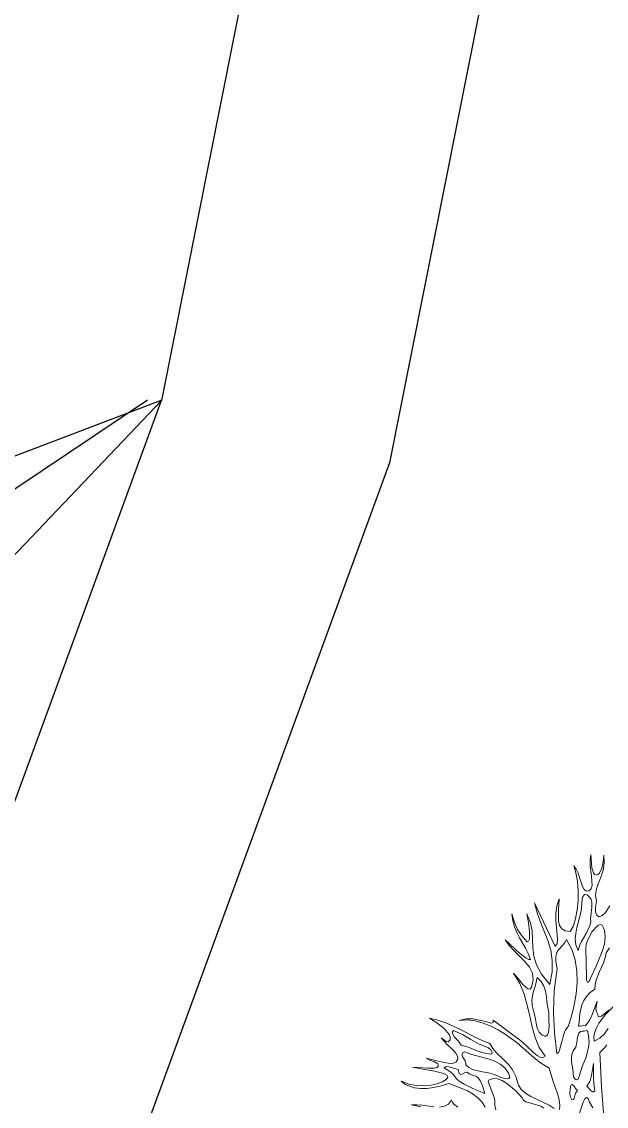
# Model space of a CAD drawing. Header units: inches. Extents: x -885 to 26362, y -28010 to 990.
# Drawn here: x 4376.101 to 4378.047, y -2395.013 to -2391.404 of the extents above; entities that cross this region are included whole.
import ezdxf

# ---------------------------------------------------------------- set-up
doc = ezdxf.new("R2010")
doc.units = ezdxf.units.IN
doc.header["$MEASUREMENT"] = 0
doc.layers.add('Text', color=7, linetype='Continuous')
doc.layers.add('TREE', color=3, linetype='Continuous', lineweight=15)

# ---------------------------------------------------------------- blocks, each defined once
blk = doc.blocks.new('tree2')
at = {"layer": 'TREE'}
for points in [[(5207.0536, 5948.6744), (5207.0429, 5948.6575), (5207.0336, 5948.6489), (5207.0259, 5948.6467), (5207.0204, 5948.6507), (5207.0173, 5948.6593), (5207.0167, 5948.6717), (5207.0195, 5948.6864), (5207.0173, 5948.7015), (5207.0188, 5948.7154), (5207.0225, 5948.7286), (5207.0278, 5948.7416), (5207.033, 5948.7554), (5207.0373, 5948.7702), (5207.0395, 5948.7868), (5207.0386, 5948.8056), (5207.037, 5948.7887), (5207.033, 5948.772), (5207.0268, 5948.7594), (5207.0228, 5948.7557), (5207.0182, 5948.7542), (5207.0145, 5948.7557), (5207.0118, 5948.7597), (5207.0078, 5948.7733), (5207.0047, 5948.8072), (5207.0031, 5948.7936), (5207.0034, 5948.7791), (5207.0068, 5948.7505), (5207.0081, 5948.7271), (5207.0059, 5948.7188), (5207.0007, 5948.7135), (5206.9933, 5948.7129), (5206.9877, 5948.7169), (5206.9834, 5948.7246), (5206.9797, 5948.7351), (5206.972, 5948.7588), (5206.9671, 5948.7696), (5206.9613, 5948.7785), (5206.9665, 5948.76), (5206.9702, 5948.7382), (5206.9717, 5948.7138), (5206.9717, 5948.6886), (5206.9696, 5948.6643), (5206.9656, 5948.6418), (5206.9597, 5948.623), (5206.9517, 5948.6088), (5206.9388, 5948.6098), (5206.9298, 5948.615), (5206.9243, 5948.6242), (5206.9215, 5948.6359), (5206.9212, 5948.6643), (5206.9234, 5948.6932), (5206.9166, 5948.6747), (5206.9141, 5948.6556), (5206.9144, 5948.6369), (5206.9163, 5948.6187), (5206.9191, 5948.5885), (5206.9175, 5948.5771), (5206.9123, 5948.5697), (5206.8596, 5948.6821), (5206.8661, 5948.6569), (5206.8747, 5948.6326), (5206.8938, 5948.5851), (5206.9012, 5948.5602), (5206.9052, 5948.5334), (5206.9049, 5948.5045), (5206.8988, 5948.4718), (5206.8772, 5948.4983), (5206.8643, 5948.5223), (5206.8578, 5948.5451), (5206.855, 5948.567), (5206.8529, 5948.6095), (5206.8486, 5948.631), (5206.8393, 5948.6538), (5206.8436, 5948.6319), (5206.8464, 5948.6079), (5206.8461, 5948.5891), (5206.8439, 5948.5836), (5206.8405, 5948.5817), (5206.8267, 5948.5971), (5206.8156, 5948.6135), (5206.8073, 5948.6319), (5206.8011, 5948.6538), (5206.8033, 5948.6363), (5206.8079, 5948.6205), (5206.8138, 5948.6058), (5206.8208, 5948.5922), (5206.8362, 5948.5654), (5206.843, 5948.5513), (5206.8492, 5948.5362), (5206.8442, 5948.5362), (5206.8375, 5948.5392), (5206.8202, 5948.5525), (5206.7836, 5948.5873), (5206.794, 5948.5725), (5206.807, 5948.5583), (5206.8347, 5948.5309), (5206.8461, 5948.5165), (5206.8538, 5948.5008), (5206.8559, 5948.4835), (5206.8513, 5948.4638), (5206.847, 5948.4598), (5206.8418, 5948.4604), (5206.8301, 5948.4709), (5206.8174, 5948.4872), (5206.8051, 5948.5005), (5206.8215, 5948.4743), (5206.8329, 5948.4466), (5206.8408, 5948.4182), (5206.8473, 5948.3896), (5206.8535, 5948.3616), (5206.8612, 5948.3345), (5206.8716, 5948.3092), (5206.8867, 5948.2861), (5206.8809, 5948.2827), (5206.8741, 5948.284), (5206.8661, 5948.2883), (5206.8578, 5948.2954), (5206.8399, 5948.3126), (5206.823, 5948.3268), (5206.7525, 5948.3797), (5206.7525, 5948.3736), (5206.7482, 5948.372), (5206.7291, 5948.3767), (5206.6998, 5948.3828), (5206.6826, 5948.3828), (5206.665, 5948.3788), (5206.6857, 5948.3801), (5206.7063, 5948.3776), (5206.7269, 5948.372), (5206.7466, 5948.3643), (5206.7657, 5948.3548), (5206.7836, 5948.3437), (5206.8147, 5948.3206), (5206.8523, 5948.2871), (5206.8723, 5948.2707), (5206.8972, 5948.2556), (5206.9064, 5948.2236), (5206.9185, 5948.1891), (5206.9228, 5948.1734), (5206.9249, 5948.1596), (5206.924, 5948.1488)], [(5206.9098, 5948.1513), (5206.8969, 5948.1599), (5206.8658, 5948.175), (5206.8501, 5948.1823), (5206.8359, 5948.191), (5206.8248, 5948.2005), (5206.8181, 5948.2116), (5206.8107, 5948.2341), (5206.8021, 5948.2516), (5206.7919, 5948.2652), (5206.7814, 5948.2763), (5206.7605, 5948.2957), (5206.7516, 5948.3065), (5206.7439, 5948.3194), (5206.7238, 5948.3268), (5206.7051, 5948.3357), (5206.6678, 5948.3551), (5206.6299, 5948.373), (5206.6096, 5948.3797), (5206.5883, 5948.3847), (5206.6074, 5948.3727), (5206.6256, 5948.3582), (5206.6385, 5948.3428), (5206.6416, 5948.3354), (5206.6416, 5948.3286), (5206.6367, 5948.3237), (5206.6308, 5948.3246), (5206.6185, 5948.3336), (5206.6327, 5948.3178), (5206.6496, 5948.3018), (5206.6564, 5948.2941), (5206.6607, 5948.2864), (5206.661, 5948.279), (5206.6567, 5948.272), (5206.6502, 5948.2686), (5206.6419, 5948.2677), (5206.6219, 5948.2707), (5206.6, 5948.2766), (5206.5791, 5948.2812), (5206.5893, 5948.2763), (5206.6007, 5948.2717), (5206.6093, 5948.2667), (5206.6108, 5948.2637), (5206.6102, 5948.2603), (5206.6068, 5948.2575), (5206.601, 5948.2559), (5206.5837, 5948.2559), (5206.5443, 5948.2578), (5206.5711, 5948.2526), (5206.601, 5948.2479), (5206.6253, 5948.2421), (5206.6327, 5948.2378), (5206.6358, 5948.2322), (5206.6308, 5948.2264), (5206.6213, 5948.2205), (5206.6081, 5948.2153), (5206.592, 5948.2116), (5206.5739, 5948.2098), (5206.5545, 5948.2104), (5206.5345, 5948.2141), (5206.5151, 5948.2218), (5206.5246, 5948.2144), (5206.5363, 5948.2088), (5206.5496, 5948.2051), (5206.5646, 5948.2033), (5206.5813, 5948.2033), (5206.5991, 5948.2054), (5206.6182, 5948.2098), (5206.6382, 5948.2162), (5206.6703, 5948.2042), (5206.6863, 5948.1968), (5206.701, 5948.1882), (5206.714, 5948.1783), (5206.7245, 5948.1673), (5206.7315, 5948.1546)], [(5206.6616, 5948.1546), (5206.6505, 5948.1633), (5206.6472, 5948.1679), (5206.6453, 5948.1731), (5206.637, 5948.1629), (5206.6265, 5948.1574), (5206.6139, 5948.1552)], [(5206.5997, 5948.1556), (5206.5699, 5948.1596), (5206.5554, 5948.1608), (5206.5418, 5948.1605), (5206.5653, 5948.1559)], [(5206.9723, 5948.5593), (5206.9665, 5948.5737), (5206.9646, 5948.5885), (5206.9659, 5948.6036), (5206.969, 5948.619), (5206.977, 5948.651), (5206.9803, 5948.6674), (5206.9816, 5948.684), (5206.9834, 5948.6975), (5206.9887, 5948.7037), (5206.9954, 5948.7034), (5207.0019, 5948.6966), (5207.0056, 5948.6911), (5207.0078, 5948.6846), (5207.0078, 5948.6707), (5207.0056, 5948.6563), (5207.0044, 5948.6421), (5207.005, 5948.6326), (5207.0025, 5948.623), (5206.9927, 5948.6033), (5206.9803, 5948.5824), (5206.9754, 5948.5713), (5206.9723, 5948.5593)], [(5206.9936, 5948.4918), (5206.9921, 5948.5654), (5206.993, 5948.5756), (5206.9967, 5948.5867), (5207.0087, 5948.6088), (5207.0228, 5948.6239), (5207.029, 5948.6267), (5207.0339, 5948.6245), (5207.0379, 5948.6181), (5207.0404, 5948.6107), (5207.0422, 5948.5944), (5207.0398, 5948.5759), (5207.0342, 5948.5568), (5207.0188, 5948.5189), (5207.0041, 5948.4878), (5207.0004, 5948.4792), (5206.9982, 5948.4777), (5206.9961, 5948.478), (5206.9933, 5948.4826), (5206.9936, 5948.4918)], [(5206.9166, 5948.2935), (5206.9108, 5948.3465), (5206.9083, 5948.3998), (5206.9101, 5948.4552), (5206.9181, 5948.5131), (5206.9144, 5948.5306), (5206.9144, 5948.5442), (5206.9172, 5948.554), (5206.9215, 5948.5614), (5206.9326, 5948.5734), (5206.9379, 5948.5799), (5206.9419, 5948.5882), (5206.9557, 5948.5623), (5206.9643, 5948.5349), (5206.9687, 5948.5063), (5206.9693, 5948.4767), (5206.9668, 5948.4475), (5206.9619, 5948.4182), (5206.9548, 5948.3902), (5206.9465, 5948.3634), (5206.9397, 5948.3542), (5206.9351, 5948.3434), (5206.9289, 5948.3209), (5206.924, 5948.3021), (5206.9209, 5948.2963), (5206.9166, 5948.2935)], [(5206.9751, 5948.3733), (5206.976, 5948.3964), (5206.9813, 5948.4195), (5206.9865, 5948.4306), (5206.9936, 5948.441), (5207.0031, 5948.4509), (5207.0155, 5948.4598), (5207.0158, 5948.4718), (5207.0182, 5948.4832), (5207.0272, 5948.5051), (5207.0376, 5948.5279), (5207.0416, 5948.5402), (5207.0444, 5948.5534), (5207.053, 5948.566)], [(5207.0499, 5948.3576), (5207.0401, 5948.3443), (5207.0281, 5948.3332), (5207.0133, 5948.3255), (5207.0127, 5948.3369), (5207.0148, 5948.3483), (5207.0192, 5948.36), (5207.0256, 5948.3717), (5207.0426, 5948.3939), (5207.0626, 5948.4142)], [(5207.0509, 5948.4053), (5207.0379, 5948.3939), (5207.0321, 5948.3896), (5207.0275, 5948.3877), (5207.0241, 5948.389), (5207.0232, 5948.3945), (5207.0192, 5948.401), (5207.0179, 5948.409), (5207.0216, 5948.4287), (5207.0152, 5948.4124), (5207.0093, 5948.3961), (5207.0022, 5948.3801), (5206.9911, 5948.365), (5206.985, 5948.3653), (5206.9779, 5948.364), (5206.9751, 5948.3643), (5206.9733, 5948.3656), (5206.9751, 5948.3733)], [(5206.888, 5948.3376), (5206.8781, 5948.3419), (5206.8716, 5948.3483), (5206.8673, 5948.357), (5206.8646, 5948.3665), (5206.8612, 5948.3874), (5206.8559, 5948.4068), (5206.8532, 5948.4195), (5206.8526, 5948.4309), (5206.8556, 5948.4509), (5206.8618, 5948.4697), (5206.8664, 5948.4894), (5206.8763, 5948.4795), (5206.883, 5948.4687), (5206.8873, 5948.4576), (5206.8895, 5948.4456), (5206.892, 5948.4216), (5206.8963, 5948.3982), (5206.896, 5948.3813), (5206.8969, 5948.3634), (5206.8954, 5948.3477), (5206.8926, 5948.3419), (5206.888, 5948.3376)], [(5207.0392, 5948.118), (5207.0324, 5948.2076), (5207.0281, 5948.296), (5207.0407, 5948.3086), (5207.0462, 5948.3154)], [(5206.7445, 5948.2917), (5206.7235, 5948.2957), (5206.7069, 5948.3018), (5206.6906, 5948.3089), (5206.6703, 5948.3148), (5206.6626, 5948.3249), (5206.653, 5948.3357), (5206.6472, 5948.3452), (5206.6472, 5948.3493), (5206.6502, 5948.3526), (5206.6736, 5948.3425), (5206.6949, 5948.3299), (5206.7165, 5948.3178), (5206.7405, 5948.3083), (5206.7469, 5948.3028), (5206.7497, 5948.2972), (5206.7491, 5948.2929), (5206.7445, 5948.2917)], [(5206.9751, 5948.235), (5206.9727, 5948.2279), (5206.968, 5948.2258), (5206.9631, 5948.2276), (5206.96, 5948.2335), (5206.9585, 5948.2526), (5206.9551, 5948.2717), (5206.9545, 5948.2812), (5206.9557, 5948.2907), (5206.9594, 5948.3), (5206.9662, 5948.3095), (5206.969, 5948.3218), (5206.9705, 5948.3351), (5206.9742, 5948.3462), (5206.9782, 5948.3499), (5206.9837, 5948.3514), (5206.988, 5948.3511), (5206.9933, 5948.3526), (5206.9954, 5948.3523), (5206.9973, 5948.3505), (5206.9988, 5948.3379), (5207.0001, 5948.3231), (5206.9991, 5948.3095), (5206.9924, 5948.284), (5206.9828, 5948.26), (5206.9751, 5948.235)], [(5206.7685, 5948.2335), (5206.7562, 5948.239), (5206.7439, 5948.2424), (5206.7204, 5948.2467), (5206.6992, 5948.2522), (5206.69, 5948.2572), (5206.6817, 5948.2643), (5206.6817, 5948.2692), (5206.6801, 5948.2741), (5206.6746, 5948.284), (5206.6724, 5948.2886), (5206.6721, 5948.2923), (5206.6739, 5948.2957), (5206.6795, 5948.2978), (5206.6943, 5948.292), (5206.71, 5948.2874), (5206.742, 5948.2787), (5206.7571, 5948.2735), (5206.7709, 5948.2661), (5206.7827, 5948.2563), (5206.7919, 5948.2427), (5206.795, 5948.2356), (5206.7953, 5948.2313), (5206.7934, 5948.2288), (5206.7894, 5948.2282), (5206.779, 5948.2301), (5206.7685, 5948.2335)], [(5206.7312, 5948.1901), (5206.6986, 5948.2036), (5206.6773, 5948.2138), (5206.665, 5948.2218), (5206.6582, 5948.2282), (5206.649, 5948.2399), (5206.6407, 5948.247), (5206.6259, 5948.2563), (5206.6293, 5948.259), (5206.6333, 5948.26), (5206.6425, 5948.2584), (5206.6527, 5948.2547), (5206.6623, 5948.2522), (5206.6638, 5948.2449), (5206.666, 5948.2409), (5206.6687, 5948.2396), (5206.6721, 5948.2402), (5206.6789, 5948.2439), (5206.6853, 5948.2455), (5206.6909, 5948.2406), (5206.6964, 5948.2381), (5206.7075, 5948.235), (5206.7131, 5948.231), (5206.7189, 5948.2233), (5206.7248, 5948.2101), (5206.7312, 5948.1901)], [(5206.9948, 5948.2091), (5207.0022, 5948.2215), (5207.0062, 5948.2365), (5207.0121, 5948.2677), (5207.0115, 5948.2322), (5207.0124, 5948.2147), (5207.0155, 5948.1971), (5207.0121, 5948.1947), (5207.0093, 5948.1941), (5207.0044, 5948.1978), (5206.9994, 5948.2042), (5206.9948, 5948.2091)], [(5206.7596, 5948.1479), (5206.7568, 5948.1589), (5206.7565, 5948.1713), (5206.754, 5948.1833), (5206.7457, 5948.2051), (5206.7399, 5948.2208), (5206.7405, 5948.2248), (5206.7451, 5948.2261), (5206.7534, 5948.2292), (5206.7639, 5948.2282), (5206.7756, 5948.2233), (5206.7876, 5948.2162), (5206.8107, 5948.1974), (5206.8273, 5948.179), (5206.8307, 5948.1731), (5206.8372, 5948.1688), (5206.8556, 5948.1633), (5206.8753, 5948.1571), (5206.8837, 5948.1525)], [(5206.956, 5948.1734), (5206.9511, 5948.1823), (5206.9505, 5948.1913), (5206.952, 5948.2091), (5206.9542, 5948.2125), (5206.9563, 5948.2131), (5206.9606, 5948.2098), (5206.9656, 5948.2033), (5206.9702, 5948.1981), (5206.965, 5948.1913), (5206.9637, 5948.1839), (5206.9619, 5948.1774), (5206.9597, 5948.175), (5206.956, 5948.1734)], [(5206.9757, 5948.1395), (5206.9847, 5948.1676), (5206.989, 5948.1765), (5206.9933, 5948.1799), (5206.9976, 5948.1774), (5207.0013, 5948.1673), (5207.0096, 5948.1531)]]:
    blk.add_lwpolyline(points, dxfattribs=at)

msp = doc.modelspace()

# ---------------------------------------------------------------- linework, layer by layer
at = {"layer": 'Text'}
for points in [[(4377.182266, -2388.926536), (4376.923998, -2390.86721), (4376.567964, -2392.658619), (4375.367267, -2395.936713), (4374.487075, -2397.72145), (4374.23348, -2397.888919), (4372.961815, -2397.90234), (4369.544083, -2398.074795), (4367.858593, -2398.074795), (4366.756748, -2397.743205), (4363.99612, -2396.586142)], [(4377.96024, -2389.030071), (4377.698663, -2390.995602), (4377.325868, -2392.871353), (4376.089756, -2396.246134), (4375.096942, -2398.25923), (4374.473, -2398.671268), (4372.985742, -2398.686964), (4369.563871, -2398.859628), (4367.743059, -2398.859628), (4366.49125, -2398.482908), (4364.55514, -2397.754922)], [(4376.519747, -2392.66368), (4374.681004, -2393.896148), (4372.161985, -2394.348061)], [(4376.568958, -2392.661908), (4375.563921, -2393.717326), (4375.206261, -2393.180618), (4376.568958, -2392.661908)]]:
    msp.add_lwpolyline(points, dxfattribs=at)

# ---------------------------------------------------------------- block references
at = {"layer": 'TREE', "color": 3, "xscale": 1.288602291024512, "yscale": 1.288602291008523, "zscale": 1.288602291016571}
msp.add_blockref('tree2', (-2331.762839, -10059.822129), dxfattribs=at)

doc.saveas('drawing.dxf')
